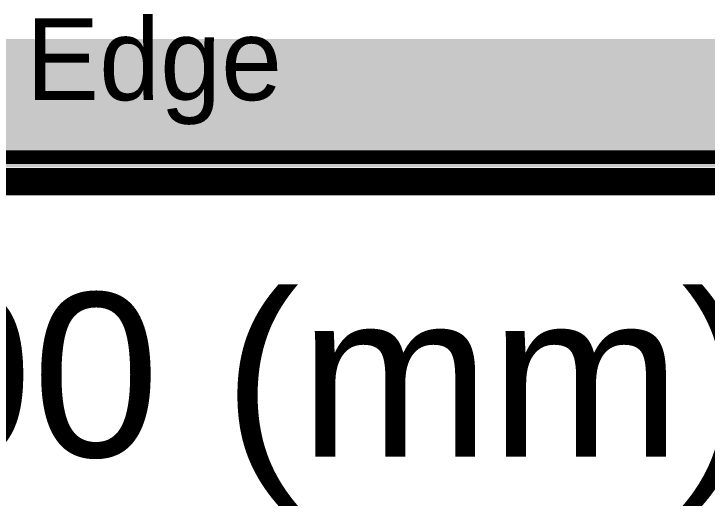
# Model space of a CAD drawing. Header units: millimetres. Extents: x -0.14 to 1.19, y -0.12 to 0.99.
# Drawn here: x 0.461 to 0.7148, y -0.119 to 0.0612 of the extents above; entities that cross this region are included whole.
import ezdxf

# ---------------------------------------------------------------- set-up
doc = ezdxf.new("R2010")
doc.units = ezdxf.units.MM
doc.header["$MEASUREMENT"] = 0
for name, color, linetype in [('Mechanical1', 6, 'Continuous'), ('Mechanical2', 216, 'Continuous'), ('TopLayer', 1, 'Continuous'), ('TopOverlay', 2, 'Continuous')]:
    doc.layers.add(name, color=color, linetype=linetype)
doc.styles.add('Arial', font='', dxfattribs={"height": 0.2})
doc.styles.get('Arial').set_extended_font_data('Arial')

# ---------------------------------------------------------------- blocks, each defined once
blk = doc.blocks.new('AFC07_S32FCA_00__18')
at = {"layer": 'TopOverlay', "const_width": 0.005}
blk.add_lwpolyline([(-0.42732, -0.143), (0.42732, -0.143)], dxfattribs=at)
at = {"layer": 'TopOverlay'}
blk.add_text('Board Edge ', height=0.03, dxfattribs=at).set_placement((-0.20858, -0.12214))

msp = doc.modelspace()

# ---------------------------------------------------------------- hatches: boundary and pattern name
at = {"layer": 'TopLayer'}
msp.add_hatch(color=1, dxfattribs=at).paths.add_polyline_path([(0.154, 0.005), (0.922, 0.005), (0.922, 0.052), (0.154, 0.052)])

# ---------------------------------------------------------------- linework, layer by layer
at = {"layer": 'Mechanical2', "const_width": 0.01}
msp.add_lwpolyline([(0, -0.00025), (1.1811, -0.00025)], dxfattribs=at)

# ---------------------------------------------------------------- block references
msp.add_blockref('AFC07_S32FCA_00__18', (0.55589, 0.15172))

# ---------------------------------------------------------------- texts
at = {"layer": 'Mechanical1', "style": 'Arial'}
msp.add_text('30.00 (mm)', height=0.06, dxfattribs=at).set_placement((0.30464, -0.10099))

doc.saveas('drawing.dxf')
